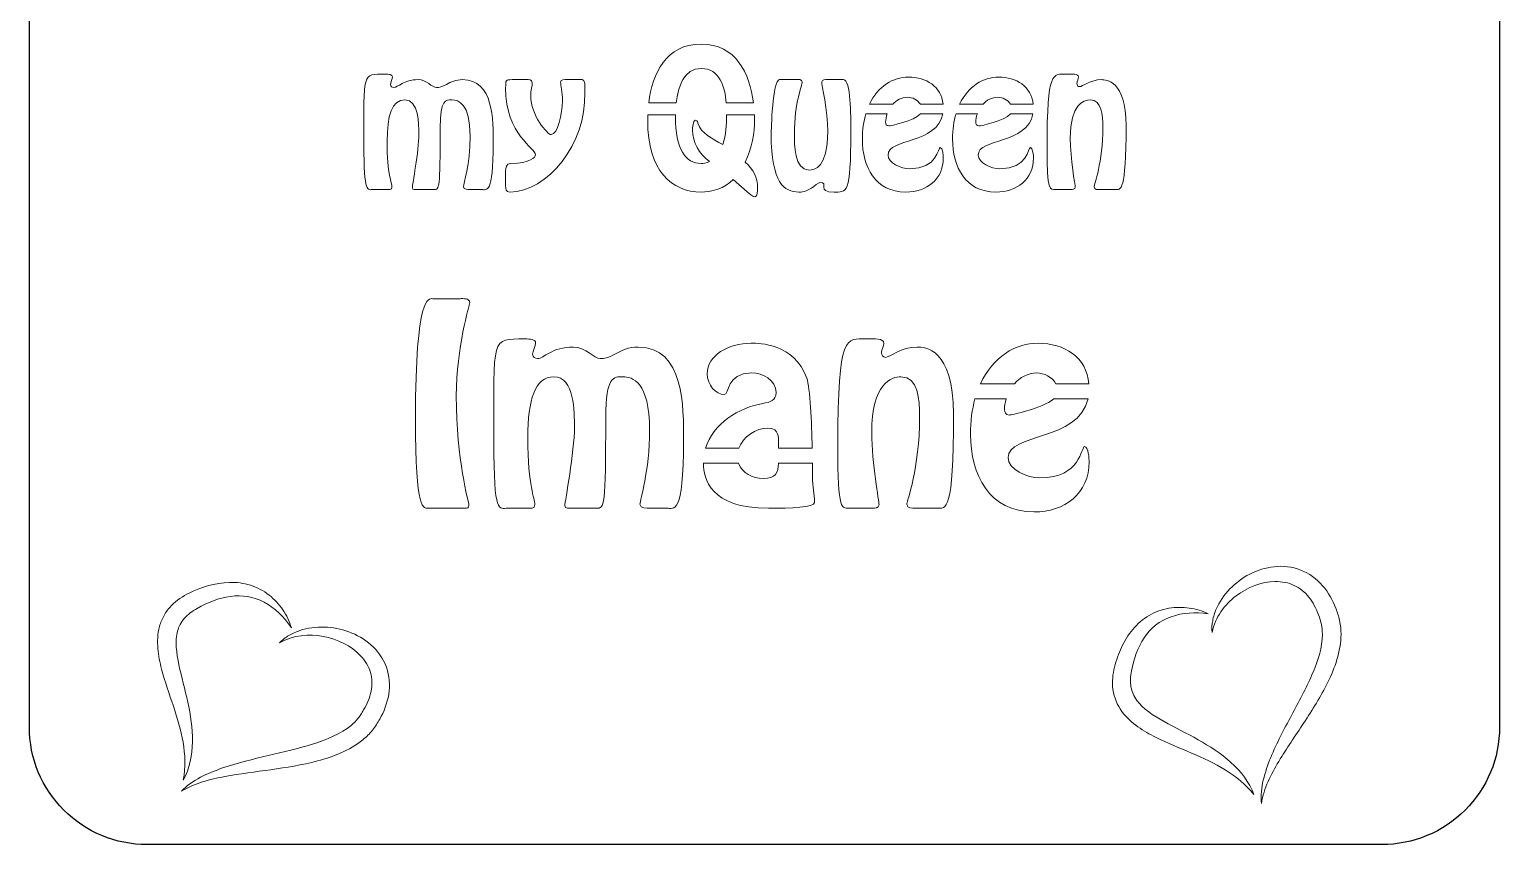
# Model space of a CAD drawing. Header units: millimetres. Extents: x 6889 to 10209, y 7111 to 8493.
# Drawn here: x 9959.4 to 10209.4, y 7980.1 to 8118.8 of the extents above; entities that cross this region are included whole.
import ezdxf

# ---------------------------------------------------------------- set-up
doc = ezdxf.new("R2010")
doc.units = ezdxf.units.MM
doc.layers.add('Layer 1', color=7, linetype='Continuous')

msp = doc.modelspace()

# ---------------------------------------------------------------- linework, layer by layer
at = {"color": 3}
msp.add_lwpolyline([(9979.38, 8230.11), (10189.38, 8230.11, -0.414214), (10209.38, 8210.11), (10209.38, 8000.11, -0.414214), (10189.38, 7980.11), (9979.38, 7980.11, -0.414214), (9959.38, 8000.11), (9959.38, 8210.11, -0.414214)], format="xyb", close=True, dxfattribs=at)
at = {"layer": 'Layer 1', "lineweight": 0}
for points, knots in [([(10073.6, 8116.29), (10067.67, 8116.29), (10065.32, 8111.32), (10064.7, 8106.3), (10064.7, 8106.3), (10069.37, 8106.3), (10069.37, 8106.3), (10069.68, 8109.06), (10070.68, 8112.14), (10073.6, 8112.14), (10076.77, 8112.14), (10077.66, 8109.01), (10077.88, 8106.3), (10077.88, 8106.3), (10082.5, 8106.3), (10082.5, 8106.3), (10081.88, 8111.32), (10079.54, 8116.29), (10073.6, 8116.29)], [0, 0, 0, 0, 1, 1, 1, 2, 2, 2, 3, 3, 3, 4, 4, 4, 5, 5, 5, 6, 6, 6, 6]), ([(10033, 8110.24), (10031.95, 8110.24), (10031.05, 8109.84), (10030.32, 8109.43), (10029.59, 8108.99), (10029, 8108.9), (10028.59, 8108.9), (10027.86, 8108.9), (10026.93, 8110.24), (10025.5, 8110.24), (10024.27, 8110.24), (10023.39, 8109.92), (10022.75, 8109.57), (10022.11, 8109.25), (10021.7, 8108.9), (10021.35, 8108.9), (10021.06, 8108.9), (10020.77, 8109.11), (10020.77, 8109.4), (10020.77, 8109.8), (10021.12, 8110.36), (10021.12, 8110.71), (10021.12, 8111.15), (10020.47, 8111.18), (10019.86, 8111.18), (10015.89, 8111.18), (10016.27, 8111.56), (10016.27, 8099.26), (10016.27, 8090.61), (10016.88, 8091.55), (10017.87, 8091.55), (10017.87, 8091.55), (10020.18, 8091.55), (10020.18, 8091.55), (10020.5, 8091.55), (10021.03, 8091.46), (10021.03, 8091.96), (10021.03, 8092.78), (10020.21, 8093.89), (10020.21, 8099.76), (10020.21, 8104.11), (10021.03, 8106.8), (10023.22, 8106.8), (10025.61, 8106.8), (10025.61, 8102.68), (10025.61, 8100.93), (10025.61, 8098.15), (10024.5, 8092.28), (10024.5, 8091.84), (10024.5, 8091.43), (10024.97, 8091.55), (10025.53, 8091.55), (10025.53, 8091.55), (10028.15, 8091.55), (10028.15, 8091.55), (10029.09, 8091.55), (10029.24, 8091.58), (10029.24, 8102.07), (10029.24, 8106.88), (10030.2, 8106.8), (10031.22, 8106.8), (10032.33, 8106.8), (10034.32, 8106.21), (10034.32, 8100.63), (10034.32, 8095.76), (10033.21, 8092.54), (10033.21, 8092.02), (10033.21, 8091.49), (10034.02, 8091.55), (10034.32, 8091.55), (10034.32, 8091.55), (10036.3, 8091.55), (10036.3, 8091.55), (10037.15, 8091.55), (10038.26, 8090.56), (10038.26, 8099.47), (10038.26, 8103.2), (10038.38, 8110.24), (10033, 8110.24)], [0, 0, 0, 0, 1, 1, 1, 2, 2, 2, 3, 3, 3, 4, 4, 4, 5, 5, 5, 6, 6, 6, 7, 7, 7, 8, 8, 8, 9, 9, 9, 10, 10, 10, 11, 11, 11, 12, 12, 12, 13, 13, 13, 14, 14, 14, 15, 15, 15, 16, 16, 16, 17, 17, 17, 18, 18, 18, 19, 19, 19, 20, 20, 20, 21, 21, 21, 22, 22, 22, 23, 23, 23, 24, 24, 24, 25, 25, 25, 26, 26, 26, 26]), ([(10053.83, 8107.97), (10053.83, 8109.22), (10053.92, 8110.16), (10053.36, 8110.24), (10053.36, 8110.24), (10050.76, 8110.24), (10050.76, 8110.24), (10050.44, 8110.24), (10049.71, 8110.33), (10049.71, 8109.8), (10049.71, 8109.34), (10050.03, 8108.11), (10050.03, 8106.65), (10050.03, 8104.4), (10049.25, 8100.9), (10048.08, 8100.9), (10047.49, 8100.9), (10044.63, 8104.11), (10044.63, 8107.53), (10044.63, 8108.4), (10044.89, 8109.31), (10044.89, 8109.72), (10044.89, 8110.33), (10044.25, 8110.24), (10043.87, 8110.24), (10043.87, 8110.24), (10041.47, 8110.24), (10041.47, 8110.24), (10040.34, 8110.24), (10040.37, 8110.19), (10040.37, 8108.87), (10040.37, 8100.75), (10045.45, 8098.68), (10045.45, 8097.45), (10045.45, 8097.07), (10044.57, 8095.99), (10041.21, 8095.99), (10040.42, 8095.99), (10040.37, 8095.14), (10040.37, 8094.79), (10040.37, 8094.79), (10040.37, 8092.22), (10040.37, 8092.22), (10040.37, 8091.55), (10040.39, 8091.11), (10041.07, 8091.11), (10047.49, 8091.11), (10054.09, 8099.41), (10053.83, 8107.97)], [0, 0, 0, 0, 1, 1, 1, 2, 2, 2, 3, 3, 3, 4, 4, 4, 5, 5, 5, 6, 6, 6, 7, 7, 7, 8, 8, 8, 9, 9, 9, 10, 10, 10, 11, 11, 11, 12, 12, 12, 13, 13, 13, 14, 14, 14, 15, 15, 15, 16, 16, 16, 16]), ([(10097.82, 8110.24), (10097.82, 8110.24), (10095.1, 8110.24), (10095.1, 8110.24), (10094.78, 8110.24), (10094.11, 8110.27), (10094.11, 8109.89), (10094.11, 8109.43), (10095.13, 8104.93), (10095.13, 8101.42), (10095.13, 8095.14), (10092.91, 8094.85), (10091.95, 8094.85), (10089.44, 8094.85), (10089.47, 8099.29), (10089.47, 8100.93), (10089.47, 8106.44), (10090.81, 8109.37), (10090.81, 8109.8), (10090.81, 8110.39), (10090.02, 8110.24), (10089.64, 8110.24), (10089.64, 8110.24), (10086.96, 8110.24), (10086.96, 8110.24), (10085.73, 8110.24), (10085.52, 8101.48), (10085.52, 8100.98), (10085.52, 8092.63), (10087.77, 8091.11), (10090.2, 8091.11), (10091.16, 8091.11), (10091.83, 8091.46), (10092.36, 8091.78), (10092.88, 8092.14), (10093.56, 8092.75), (10093.82, 8092.75), (10095.48, 8092.75), (10093.15, 8091.11), (10096.21, 8091.11), (10098.32, 8091.11), (10099.07, 8090.61), (10099.07, 8101.34), (10099.07, 8104.11), (10099.05, 8110.24), (10097.82, 8110.24)], [0, 0, 0, 0, 1, 1, 1, 2, 2, 2, 3, 3, 3, 4, 4, 4, 5, 5, 5, 6, 6, 6, 7, 7, 7, 8, 8, 8, 9, 9, 9, 10, 10, 10, 11, 11, 11, 12, 12, 12, 13, 13, 13, 14, 14, 14, 15, 15, 15, 15]), ([(10108.86, 8110.68), (10106.27, 8110.68), (10103.68, 8109.14), (10102.23, 8106.05), (10102.23, 8106.05), (10106.21, 8106.05), (10106.21, 8106.05), (10106.83, 8106.75), (10107.68, 8107.24), (10108.71, 8107.24), (10109.52, 8107.24), (10110.44, 8106.82), (10110.89, 8106.05), (10110.89, 8106.05), (10114.76, 8106.05), (10114.76, 8106.05), (10114.45, 8109.09), (10111.87, 8110.68), (10108.86, 8110.68)], [0, 0, 0, 0, 1, 1, 1, 2, 2, 2, 3, 3, 3, 4, 4, 4, 5, 5, 5, 6, 6, 6, 6]), ([(10124.19, 8110.68), (10121.6, 8110.68), (10119.01, 8109.14), (10117.56, 8106.05), (10117.56, 8106.05), (10121.54, 8106.05), (10121.54, 8106.05), (10122.16, 8106.75), (10123.01, 8107.24), (10124.05, 8107.24), (10124.85, 8107.24), (10125.78, 8106.82), (10126.23, 8106.05), (10126.23, 8106.05), (10130.09, 8106.05), (10130.09, 8106.05), (10129.78, 8109.09), (10127.2, 8110.68), (10124.19, 8110.68)], [0, 0, 0, 0, 1, 1, 1, 2, 2, 2, 3, 3, 3, 4, 4, 4, 5, 5, 5, 6, 6, 6, 6]), ([(10141.66, 8110.24), (10139.79, 8110.24), (10138.45, 8109.05), (10137.96, 8109.05), (10137.66, 8109.05), (10137.52, 8109.31), (10137.52, 8109.6), (10137.52, 8110.01), (10137.78, 8110.36), (10137.78, 8110.65), (10137.78, 8111.32), (10136.73, 8111.18), (10135.7, 8111.18), (10133.46, 8111.18), (10132.43, 8111.99), (10132.43, 8098.76), (10132.43, 8091.05), (10132.87, 8091.55), (10133.95, 8091.55), (10133.95, 8091.55), (10136.43, 8091.55), (10136.43, 8091.55), (10136.73, 8091.55), (10137.22, 8091.52), (10137.22, 8091.93), (10137.22, 8092.28), (10136.38, 8096.78), (10136.38, 8100.28), (10136.38, 8106.07), (10138.65, 8106.8), (10139.76, 8106.8), (10141.75, 8106.8), (10141.93, 8104.2), (10141.93, 8102.12), (10141.93, 8096.19), (10140.43, 8092.31), (10140.43, 8092.02), (10140.43, 8091.46), (10141.08, 8091.55), (10141.46, 8091.55), (10141.46, 8091.55), (10143.97, 8091.55), (10143.97, 8091.55), (10144.96, 8091.55), (10145.87, 8090.97), (10145.87, 8102.44), (10145.87, 8110.13), (10142.48, 8110.24), (10141.66, 8110.24)], [0, 0, 0, 0, 1, 1, 1, 2, 2, 2, 3, 3, 3, 4, 4, 4, 5, 5, 5, 6, 6, 6, 7, 7, 7, 8, 8, 8, 9, 9, 9, 10, 10, 10, 11, 11, 11, 12, 12, 12, 13, 13, 13, 14, 14, 14, 15, 15, 15, 16, 16, 16, 16]), ([(10083.21, 8091.73), (10083.21, 8093.65), (10082.51, 8094.94), (10081.11, 8096.22), (10082.19, 8098.56), (10082.72, 8101.36), (10082.69, 8103.29), (10082.69, 8103.6), (10082.68, 8103.91), (10082.67, 8104.23), (10082.67, 8104.23), (10077.95, 8104.23), (10077.95, 8104.23), (10077.95, 8102.54), (10077.82, 8100.83), (10077.31, 8099.2), (10075.45, 8100.2), (10073.63, 8101.1), (10073.05, 8102.83), (10073.05, 8102.91), (10073.05, 8103.32), (10072.58, 8103.32), (10072.26, 8103.32), (10072.14, 8101.92), (10072.14, 8101.71), (10072.14, 8099.47), (10073.28, 8097.65), (10075.04, 8096.34), (10074.54, 8096.02), (10073.92, 8095.99), (10073.6, 8095.99), (10070.98, 8095.99), (10069.25, 8098.38), (10069.25, 8103.99), (10069.25, 8104.07), (10069.25, 8104.15), (10069.25, 8104.23), (10069.25, 8104.23), (10064.54, 8104.23), (10064.54, 8104.23), (10064.53, 8103.91), (10064.52, 8103.6), (10064.52, 8103.29), (10064.52, 8094.73), (10068.64, 8091.11), (10073.6, 8091.11), (10075.21, 8091.11), (10077.72, 8091.75), (10079.04, 8093.24), (10079.04, 8093.24), (10081.46, 8091.17), (10081.46, 8091.17), (10081.75, 8090.91), (10082.31, 8090.32), (10082.72, 8090.32), (10083.24, 8090.32), (10083.21, 8091.4), (10083.21, 8091.73)], [0, 0, 0, 0, 1, 1, 1, 2, 2, 2, 3, 3, 3, 4, 4, 4, 5, 5, 5, 6, 6, 6, 7, 7, 7, 8, 8, 8, 9, 9, 9, 10, 10, 10, 11, 11, 11, 12, 12, 12, 13, 13, 13, 14, 14, 14, 15, 15, 15, 16, 16, 16, 17, 17, 17, 18, 18, 18, 19, 19, 19, 19]), ([(10114.26, 8098.71), (10113.85, 8098.71), (10113.85, 8095.06), (10109.07, 8095.06), (10107.61, 8095.06), (10105.39, 8096.05), (10105.39, 8097.42), (10105.39, 8100.29), (10113.76, 8099.28), (10114.7, 8104.43), (10114.7, 8104.43), (10110.9, 8104.43), (10110.9, 8104.43), (10109.82, 8103.23), (10105.81, 8102.36), (10105.5, 8102.36), (10105.12, 8102.36), (10104.98, 8102.68), (10104.98, 8103), (10104.98, 8103.44), (10105.07, 8103.93), (10105.25, 8104.43), (10105.25, 8104.43), (10101.61, 8104.43), (10101.61, 8104.43), (10101.24, 8103.18), (10101.03, 8101.74), (10101.03, 8100.11), (10101.03, 8095.43), (10103.2, 8091.11), (10108.42, 8091.11), (10111.93, 8091.11), (10114.79, 8093.24), (10114.79, 8096.95), (10114.79, 8097.19), (10114.7, 8098.71), (10114.26, 8098.71)], [0, 0, 0, 0, 1, 1, 1, 2, 2, 2, 3, 3, 3, 4, 4, 4, 5, 5, 5, 6, 6, 6, 7, 7, 7, 8, 8, 8, 9, 9, 9, 10, 10, 10, 11, 11, 11, 12, 12, 12, 12]), ([(10129.6, 8098.71), (10129.19, 8098.71), (10129.19, 8095.06), (10124.4, 8095.06), (10122.94, 8095.06), (10120.72, 8096.05), (10120.72, 8097.42), (10120.72, 8100.29), (10129.09, 8099.28), (10130.04, 8104.43), (10130.04, 8104.43), (10126.23, 8104.43), (10126.23, 8104.43), (10125.15, 8103.23), (10121.14, 8102.36), (10120.84, 8102.36), (10120.46, 8102.36), (10120.31, 8102.68), (10120.31, 8103), (10120.31, 8103.44), (10120.4, 8103.93), (10120.58, 8104.43), (10120.58, 8104.43), (10116.95, 8104.43), (10116.95, 8104.43), (10116.58, 8103.18), (10116.37, 8101.74), (10116.37, 8100.11), (10116.37, 8095.43), (10118.53, 8091.11), (10123.76, 8091.11), (10127.26, 8091.11), (10130.13, 8093.24), (10130.13, 8096.95), (10130.13, 8097.19), (10130.04, 8098.71), (10129.6, 8098.71)], [0, 0, 0, 0, 1, 1, 1, 2, 2, 2, 3, 3, 3, 4, 4, 4, 5, 5, 5, 6, 6, 6, 7, 7, 7, 8, 8, 8, 9, 9, 9, 10, 10, 10, 11, 11, 11, 12, 12, 12, 12]), ([(10034.25, 8072.3), (10034.25, 8073.11), (10033.18, 8072.98), (10032.62, 8072.98), (10032.62, 8072.98), (10027.99, 8072.98), (10027.99, 8072.98), (10027.26, 8072.98), (10025.04, 8073.76), (10025.04, 8052.59), (10025.04, 8036.53), (10026.32, 8037.34), (10027.39, 8037.34), (10027.39, 8037.34), (10033.47, 8037.34), (10033.47, 8037.34), (10033.86, 8037.34), (10034.12, 8037.38), (10034.12, 8037.81), (10034.12, 8038.41), (10031.97, 8045.48), (10031.97, 8056.45), (10031.97, 8064.72), (10034.25, 8071.87), (10034.25, 8072.3)], [0, 0, 0, 0, 1, 1, 1, 2, 2, 2, 3, 3, 3, 4, 4, 4, 5, 5, 5, 6, 6, 6, 7, 7, 7, 8, 8, 8, 8]), ([(10062.91, 8064.76), (10061.36, 8064.76), (10060.04, 8064.16), (10058.96, 8063.56), (10057.89, 8062.92), (10057.04, 8062.79), (10056.44, 8062.79), (10055.37, 8062.79), (10054, 8064.76), (10051.9, 8064.76), (10050.1, 8064.76), (10048.81, 8064.29), (10047.87, 8063.77), (10046.93, 8063.3), (10046.33, 8062.79), (10045.81, 8062.79), (10045.39, 8062.79), (10044.96, 8063.09), (10044.96, 8063.52), (10044.96, 8064.12), (10045.47, 8064.93), (10045.47, 8065.44), (10045.47, 8066.09), (10044.53, 8066.13), (10043.63, 8066.13), (10037.8, 8066.13), (10038.36, 8066.69), (10038.36, 8048.65), (10038.36, 8035.97), (10039.26, 8037.34), (10040.72, 8037.34), (10040.72, 8037.34), (10044.1, 8037.34), (10044.1, 8037.34), (10044.57, 8037.34), (10045.34, 8037.21), (10045.34, 8037.94), (10045.34, 8039.14), (10044.14, 8040.77), (10044.14, 8049.38), (10044.14, 8055.76), (10045.34, 8059.7), (10048.56, 8059.7), (10052.07, 8059.7), (10052.07, 8053.66), (10052.07, 8051.09), (10052.07, 8047.02), (10050.44, 8038.41), (10050.44, 8037.77), (10050.44, 8037.17), (10051.13, 8037.34), (10051.94, 8037.34), (10051.94, 8037.34), (10055.79, 8037.34), (10055.79, 8037.34), (10057.17, 8037.34), (10057.38, 8037.38), (10057.38, 8052.76), (10057.38, 8059.83), (10058.79, 8059.7), (10060.29, 8059.7), (10061.92, 8059.7), (10064.84, 8058.85), (10064.84, 8050.66), (10064.84, 8043.51), (10063.21, 8038.8), (10063.21, 8038.03), (10063.21, 8037.26), (10064.41, 8037.34), (10064.84, 8037.34), (10064.84, 8037.34), (10067.75, 8037.34), (10067.75, 8037.34), (10068.99, 8037.34), (10070.62, 8035.88), (10070.62, 8048.95), (10070.62, 8054.44), (10070.79, 8064.76), (10062.91, 8064.76)], [0, 0, 0, 0, 1, 1, 1, 2, 2, 2, 3, 3, 3, 4, 4, 4, 5, 5, 5, 6, 6, 6, 7, 7, 7, 8, 8, 8, 9, 9, 9, 10, 10, 10, 11, 11, 11, 12, 12, 12, 13, 13, 13, 14, 14, 14, 15, 15, 15, 16, 16, 16, 17, 17, 17, 18, 18, 18, 19, 19, 19, 20, 20, 20, 21, 21, 21, 22, 22, 22, 23, 23, 23, 24, 24, 24, 25, 25, 25, 26, 26, 26, 26]), ([(10086.77, 8047.54), (10086.77, 8047.54), (10092.49, 8047.54), (10092.49, 8047.54), (10092.39, 8051.9), (10092.15, 8057.83), (10091.57, 8059.45), (10089.38, 8065.44), (10083.51, 8065.4), (10082.14, 8065.4), (10078.2, 8065.4), (10074.64, 8063.34), (10074.64, 8060.17), (10074.64, 8058.33), (10076.14, 8056.66), (10077.52, 8056.66), (10078.46, 8056.66), (10077.81, 8060.34), (10082.19, 8060.34), (10084.07, 8060.34), (10086.34, 8059.19), (10086.34, 8057.01), (10086.34, 8055.59), (10085.35, 8055.38), (10084.12, 8055.16), (10080.04, 8054.47), (10075.58, 8051.67), (10074.35, 8047.54), (10074.35, 8047.54), (10080.02, 8047.54), (10080.02, 8047.54), (10080.72, 8049.51), (10082.89, 8050.97), (10084.97, 8050.97), (10087.03, 8050.97), (10086.77, 8049.16), (10086.77, 8047.66), (10086.77, 8047.66), (10086.77, 8047.54), (10086.77, 8047.54)], [0, 0, 0, 0, 1, 1, 1, 2, 2, 2, 3, 3, 3, 4, 4, 4, 5, 5, 5, 6, 6, 6, 7, 7, 7, 8, 8, 8, 9, 9, 9, 10, 10, 10, 11, 11, 11, 12, 12, 12, 13, 13, 13, 13]), ([(10110.37, 8064.76), (10107.63, 8064.76), (10105.66, 8063), (10104.94, 8063), (10104.51, 8063), (10104.29, 8063.39), (10104.29, 8063.81), (10104.29, 8064.41), (10104.68, 8064.93), (10104.68, 8065.36), (10104.68, 8066.34), (10103.13, 8066.13), (10101.63, 8066.13), (10098.34, 8066.13), (10096.84, 8067.33), (10096.84, 8047.92), (10096.84, 8036.61), (10097.48, 8037.34), (10099.06, 8037.34), (10099.06, 8037.34), (10102.7, 8037.34), (10102.7, 8037.34), (10103.13, 8037.34), (10103.86, 8037.3), (10103.86, 8037.9), (10103.86, 8038.41), (10102.62, 8045.01), (10102.62, 8050.15), (10102.62, 8058.63), (10105.96, 8059.7), (10107.59, 8059.7), (10110.5, 8059.7), (10110.76, 8055.89), (10110.76, 8052.85), (10110.76, 8044.15), (10108.58, 8038.45), (10108.58, 8038.03), (10108.58, 8037.21), (10109.52, 8037.34), (10110.08, 8037.34), (10110.08, 8037.34), (10113.76, 8037.34), (10113.76, 8037.34), (10115.22, 8037.34), (10116.54, 8036.48), (10116.54, 8053.32), (10116.54, 8064.59), (10111.58, 8064.76), (10110.37, 8064.76)], [0, 0, 0, 0, 1, 1, 1, 2, 2, 2, 3, 3, 3, 4, 4, 4, 5, 5, 5, 6, 6, 6, 7, 7, 7, 8, 8, 8, 9, 9, 9, 10, 10, 10, 11, 11, 11, 12, 12, 12, 13, 13, 13, 14, 14, 14, 15, 15, 15, 16, 16, 16, 16]), ([(10130.68, 8060.34), (10131.9, 8060.34), (10133.32, 8059.69), (10133.94, 8058.48), (10133.94, 8058.48), (10139.55, 8058.48), (10139.55, 8058.48), (10139.16, 8063.02), (10135.36, 8065.4), (10130.9, 8065.4), (10127.06, 8065.4), (10123.22, 8063.11), (10121.1, 8058.48), (10121.1, 8058.48), (10126.89, 8058.48), (10126.89, 8058.48), (10127.81, 8059.57), (10129.09, 8060.34), (10130.68, 8060.34)], [0, 0, 0, 0, 1, 1, 1, 2, 2, 2, 3, 3, 3, 4, 4, 4, 5, 5, 5, 6, 6, 6, 6]), ([(10138.82, 8047.84), (10138.22, 8047.84), (10138.22, 8042.48), (10131.19, 8042.48), (10129.05, 8042.48), (10125.8, 8043.94), (10125.8, 8045.95), (10125.8, 8050.1), (10137.73, 8048.72), (10139.4, 8055.92), (10139.4, 8055.92), (10133.56, 8055.92), (10133.56, 8055.92), (10131.61, 8054.32), (10126.38, 8053.19), (10125.97, 8053.19), (10125.41, 8053.19), (10125.2, 8053.66), (10125.2, 8054.13), (10125.2, 8054.69), (10125.29, 8055.3), (10125.49, 8055.92), (10125.49, 8055.92), (10120.17, 8055.92), (10120.17, 8055.92), (10119.68, 8054.16), (10119.41, 8052.15), (10119.41, 8049.9), (10119.41, 8043.04), (10122.58, 8036.7), (10130.25, 8036.7), (10135.39, 8036.7), (10139.59, 8039.83), (10139.59, 8045.27), (10139.59, 8045.61), (10139.46, 8047.84), (10138.82, 8047.84)], [0, 0, 0, 0, 1, 1, 1, 2, 2, 2, 3, 3, 3, 4, 4, 4, 5, 5, 5, 6, 6, 6, 7, 7, 7, 8, 8, 8, 9, 9, 9, 10, 10, 10, 11, 11, 11, 12, 12, 12, 12]), ([(10092.55, 8042.78), (10092.55, 8043.09), (10092.55, 8043.89), (10092.53, 8044.98), (10092.53, 8044.98), (10086.76, 8044.98), (10086.76, 8044.98), (10086.7, 8043.36), (10086.35, 8042.4), (10084.16, 8042.4), (10082.3, 8042.4), (10080.57, 8043.33), (10079.99, 8044.98), (10079.99, 8044.98), (10074.01, 8044.98), (10074.01, 8044.98), (10074.06, 8042.33), (10075.05, 8037.34), (10085.06, 8037.34), (10088.87, 8037.34), (10092.89, 8037.43), (10092.89, 8038.33), (10092.89, 8039.78), (10092.55, 8040.9), (10092.55, 8042.78)], [0, 0, 0, 0, 1, 1, 1, 2, 2, 2, 3, 3, 3, 4, 4, 4, 5, 5, 5, 6, 6, 6, 7, 7, 7, 8, 8, 8, 8]), ([(10169.2, 7991.1), (10169.51, 7992.42), (10169.97, 7993.69), (10170.47, 7994.94), (10171.49, 7997.42), (10172.75, 7999.76), (10173.99, 8002.08), (10175.23, 8004.39), (10176.46, 8006.68), (10177.48, 8008.99), (10178.47, 8011.29), (10179.27, 8013.67), (10179.25, 8015.92), (10179.25, 8016.48), (10179.19, 8017.02), (10179.09, 8017.55), (10178.98, 8018.06), (10178.79, 8018.66), (10178.59, 8019.21), (10178.18, 8020.31), (10177.65, 8021.34), (10176.96, 8022.2), (10176.27, 8023.06), (10175.42, 8023.75), (10174.45, 8024.21), (10173.47, 8024.66), (10172.36, 8024.88), (10171.22, 8024.86), (10168.92, 8024.83), (10166.54, 8023.9), (10164.58, 8022.42), (10162.6, 8020.94), (10161.02, 8018.8), (10160.49, 8016.2), (10160.43, 8016.86), (10160.48, 8017.53), (10160.6, 8018.2), (10160.72, 8018.87), (10160.93, 8019.53), (10161.2, 8020.16), (10161.74, 8021.43), (10162.55, 8022.59), (10163.51, 8023.6), (10164.49, 8024.61), (10165.63, 8025.47), (10166.9, 8026.12), (10168.17, 8026.77), (10169.57, 8027.24), (10171.05, 8027.39), (10172.53, 8027.56), (10174.09, 8027.38), (10175.54, 8026.82), (10176.99, 8026.26), (10178.28, 8025.3), (10179.28, 8024.15), (10180.28, 8022.99), (10181.01, 8021.68), (10181.53, 8020.32), (10181.79, 8019.64), (10182.01, 8018.99), (10182.18, 8018.21), (10182.35, 8017.45), (10182.42, 8016.68), (10182.42, 8015.93), (10182.41, 8014.42), (10182.15, 8012.97), (10181.73, 8011.61), (10181.32, 8010.25), (10180.79, 8008.96), (10180.18, 8007.74), (10178.98, 8005.28), (10177.54, 8003.03), (10176.1, 8000.82), (10174.64, 7998.62), (10173.17, 7996.47), (10171.83, 7994.26), (10171.15, 7993.15), (10170.55, 7992.01), (10170.02, 7990.83), (10169.49, 7989.65), (10169.07, 7988.42), (10168.88, 7987.11), (10168.73, 7988.43), (10168.9, 7989.79), (10169.2, 7991.1)], [0, 0, 0, 0, 1, 1, 1, 2, 2, 2, 3, 3, 3, 4, 4, 4, 5, 5, 5, 6, 6, 6, 7, 7, 7, 8, 8, 8, 9, 9, 9, 10, 10, 10, 11, 11, 11, 12, 12, 12, 13, 13, 13, 14, 14, 14, 15, 15, 15, 16, 16, 16, 17, 17, 17, 18, 18, 18, 19, 19, 19, 20, 20, 20, 21, 21, 21, 22, 22, 22, 23, 23, 23, 24, 24, 24, 25, 25, 25, 26, 26, 26, 27, 27, 27, 28, 28, 28, 28]), ([(9985.51, 7997.51), (9985.15, 7999.59), (9984.54, 8001.62), (9983.86, 8003.67), (9983.18, 8005.72), (9982.43, 8007.78), (9981.85, 8009.98), (9981.58, 8011.09), (9981.33, 8012.23), (9981.23, 8013.44), (9981.13, 8014.65), (9981.15, 8015.95), (9981.51, 8017.24), (9981.69, 8017.88), (9981.95, 8018.51), (9982.28, 8019.1), (9982.61, 8019.7), (9983.03, 8020.23), (9983.49, 8020.71), (9984.4, 8021.68), (9985.48, 8022.36), (9986.57, 8022.9), (9988.66, 8023.91), (9990.96, 8024.65), (9993.39, 8024.72), (9994.6, 8024.75), (9995.82, 8024.6), (9996.98, 8024.23), (9998.13, 8023.87), (9999.21, 8023.29), (10000.13, 8022.57), (10001.06, 8021.84), (10001.84, 8020.98), (10002.48, 8020.04), (10003.11, 8019.09), (10003.62, 8018.08), (10003.93, 8017.01), (10002.71, 8018.85), (10001.13, 8020.37), (9999.32, 8021.34), (9997.52, 8022.31), (9995.51, 8022.61), (9993.57, 8022.34), (9991.61, 8022.07), (9989.71, 8021.29), (9987.93, 8020.3), (9987.08, 8019.82), (9986.33, 8019.26), (9985.75, 8018.61), (9985.18, 8017.96), (9984.78, 8017.24), (9984.57, 8016.41), (9984.12, 8014.75), (9984.39, 8012.72), (9984.82, 8010.68), (9985.25, 8008.62), (9985.85, 8006.51), (9986.31, 8004.34), (9986.78, 8002.16), (9987.15, 7999.91), (9987.11, 7997.62), (9987.09, 7995.35), (9986.63, 7993.04), (9985.55, 7991.09), (9985.94, 7993.28), (9985.88, 7995.42), (9985.51, 7997.51)], [0, 0, 0, 0, 1, 1, 1, 2, 2, 2, 3, 3, 3, 4, 4, 4, 5, 5, 5, 6, 6, 6, 7, 7, 7, 8, 8, 8, 9, 9, 9, 10, 10, 10, 11, 11, 11, 12, 12, 12, 13, 13, 13, 14, 14, 14, 15, 15, 15, 16, 16, 16, 17, 17, 17, 18, 18, 18, 19, 19, 19, 20, 20, 20, 21, 21, 21, 22, 22, 22, 22]), ([(10162.73, 7992.82), (10160.91, 7993.94), (10158.97, 7994.83), (10156.98, 7995.68), (10154.99, 7996.54), (10152.95, 7997.36), (10150.9, 7998.37), (10149.88, 7998.89), (10148.86, 7999.44), (10147.87, 8000.15), (10146.9, 8000.86), (10145.92, 8001.69), (10145.15, 8002.77), (10144.37, 8003.83), (10143.81, 8005.15), (10143.64, 8006.49), (10143.46, 8007.82), (10143.6, 8009.12), (10143.9, 8010.31), (10144.19, 8011.48), (10144.58, 8012.57), (10145.08, 8013.66), (10145.59, 8014.74), (10146.22, 8015.78), (10147, 8016.72), (10147.78, 8017.66), (10148.72, 8018.48), (10149.77, 8019.09), (10150.82, 8019.72), (10151.98, 8020.12), (10153.15, 8020.31), (10154.31, 8020.51), (10155.49, 8020.51), (10156.62, 8020.34), (10157.75, 8020.18), (10158.84, 8019.87), (10159.85, 8019.39), (10157.66, 8019.7), (10155.45, 8019.56), (10153.51, 8018.88), (10151.57, 8018.2), (10149.99, 8016.91), (10148.92, 8015.27), (10147.83, 8013.64), (10147.17, 8011.66), (10146.78, 8009.68), (10146.69, 8009.2), (10146.63, 8008.73), (10146.62, 8008.27), (10146.61, 8007.82), (10146.63, 8007.37), (10146.7, 8006.95), (10146.85, 8006.1), (10147.18, 8005.34), (10147.7, 8004.63), (10148.75, 8003.22), (10150.49, 8002.08), (10152.32, 8001.06), (10154.17, 8000.01), (10156.16, 7999.06), (10158.11, 7997.96), (10160.05, 7996.86), (10161.99, 7995.63), (10163.69, 7994.1), (10165.38, 7992.57), (10166.84, 7990.71), (10167.62, 7988.62), (10166.21, 7990.34), (10164.54, 7991.71), (10162.73, 7992.82)], [0, 0, 0, 0, 1, 1, 1, 2, 2, 2, 3, 3, 3, 4, 4, 4, 5, 5, 5, 6, 6, 6, 7, 7, 7, 8, 8, 8, 9, 9, 9, 10, 10, 10, 11, 11, 11, 12, 12, 12, 13, 13, 13, 14, 14, 14, 15, 15, 15, 16, 16, 16, 17, 17, 17, 18, 18, 18, 19, 19, 19, 20, 20, 20, 21, 21, 21, 22, 22, 22, 23, 23, 23, 23]), ([(9988.5, 7991.56), (9989.7, 7992.21), (9990.97, 7992.69), (9992.24, 7993.15), (9994.8, 7994.02), (9997.41, 7994.64), (9999.98, 7995.25), (10002.56, 7995.85), (10005.11, 7996.45), (10007.55, 7997.2), (10009.97, 7997.97), (10012.32, 7998.93), (10014.08, 8000.39), (10014.52, 8000.75), (10014.91, 8001.15), (10015.26, 8001.57), (10015.43, 8001.79), (10015.59, 8002), (10015.75, 8002.24), (10015.91, 8002.49), (10016.07, 8002.75), (10016.22, 8003.01), (10016.8, 8004.04), (10017.27, 8005.11), (10017.48, 8006.2), (10017.71, 8007.29), (10017.68, 8008.37), (10017.38, 8009.41), (10017.08, 8010.44), (10016.5, 8011.41), (10015.71, 8012.24), (10014.12, 8013.93), (10011.81, 8015.06), (10009.36, 8015.52), (10006.92, 8015.99), (10004.25, 8015.76), (10001.91, 8014.45), (10002.38, 8014.92), (10002.93, 8015.33), (10003.51, 8015.69), (10004.1, 8016.03), (10004.74, 8016.31), (10005.39, 8016.53), (10006.71, 8016.97), (10008.12, 8017.14), (10009.53, 8017.11), (10010.94, 8017.06), (10012.35, 8016.8), (10013.7, 8016.3), (10015.05, 8015.8), (10016.35, 8015.08), (10017.47, 8014.08), (10018.6, 8013.09), (10019.53, 8011.79), (10020.08, 8010.31), (10020.62, 8008.82), (10020.73, 8007.19), (10020.48, 8005.67), (10020.23, 8004.14), (10019.67, 8002.73), (10018.96, 8001.46), (10018.78, 8001.14), (10018.59, 8000.83), (10018.4, 8000.52), (10018.2, 8000.21), (10017.96, 7999.88), (10017.72, 7999.58), (10017.24, 7998.97), (10016.69, 7998.43), (10016.1, 7997.95), (10014.93, 7996.99), (10013.65, 7996.27), (10012.34, 7995.7), (10011.03, 7995.13), (10009.71, 7994.7), (10008.38, 7994.35), (10005.72, 7993.64), (10003.06, 7993.23), (10000.44, 7992.85), (9997.8, 7992.48), (9995.19, 7992.16), (9992.62, 7991.68), (9991.34, 7991.46), (9990.07, 7991.15), (9988.82, 7990.78), (9987.58, 7990.39), (9986.37, 7989.9), (9985.23, 7989.18), (9986.15, 7990.16), (9987.3, 7990.93), (9988.5, 7991.56)], [0, 0, 0, 0, 1, 1, 1, 2, 2, 2, 3, 3, 3, 4, 4, 4, 5, 5, 5, 6, 6, 6, 7, 7, 7, 8, 8, 8, 9, 9, 9, 10, 10, 10, 11, 11, 11, 12, 12, 12, 13, 13, 13, 14, 14, 14, 15, 15, 15, 16, 16, 16, 17, 17, 17, 18, 18, 18, 19, 19, 19, 20, 20, 20, 21, 21, 21, 22, 22, 22, 23, 23, 23, 24, 24, 24, 25, 25, 25, 26, 26, 26, 27, 27, 27, 28, 28, 28, 29, 29, 29, 30, 30, 30, 30])]:
    msp.add_open_spline(points, degree=3, knots=knots, dxfattribs=at)

doc.saveas('drawing.dxf')
